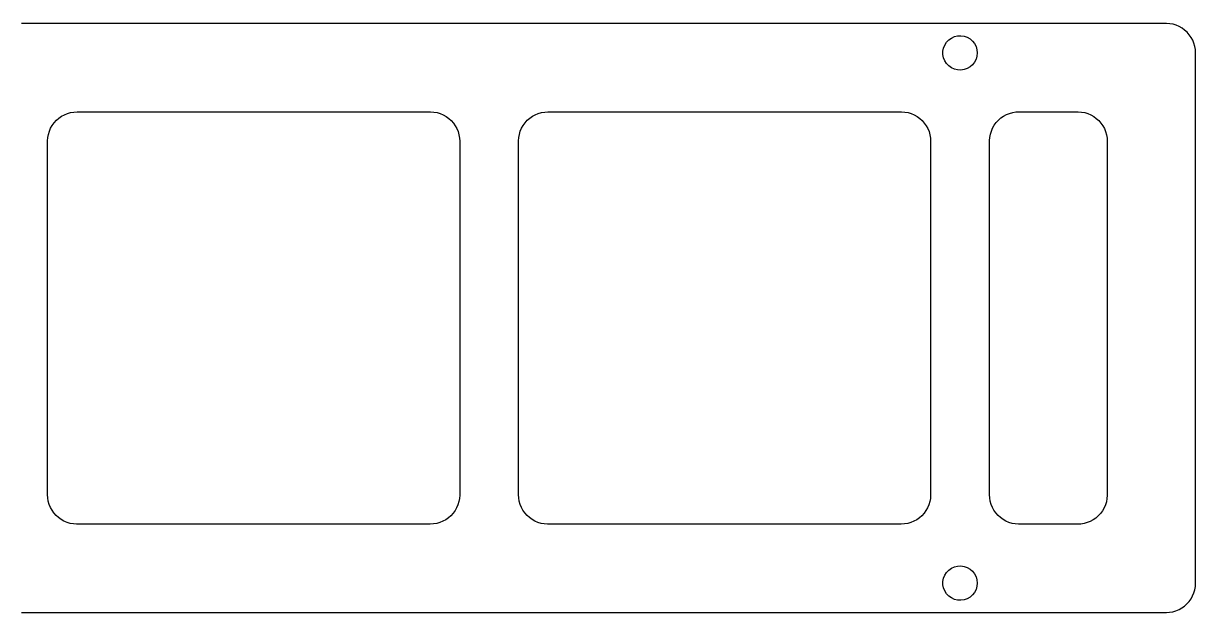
# Model space of a CAD drawing. Header units: millimetres. Extents: x 21.6 to 95.4, y -172.8 to -129.6.
# Drawn here: x 57.76 to 93.6, y -147.6 to -129.6 of the extents above; entities that cross this region are included whole.
import ezdxf

# ---------------------------------------------------------------- set-up
doc = ezdxf.new("R2010")
doc.units = ezdxf.units.MM

msp = doc.modelspace()

# ---------------------------------------------------------------- linework, layer by layer
for points in [[(57.698, -147.6), (57.798, -147.6), (57.898, -147.6), (57.998, -147.6), (58.098, -147.6), (58.198, -147.6), (58.298, -147.6), (58.398, -147.6), (58.498, -147.6), (58.598, -147.6), (58.698, -147.6), (58.798, -147.6), (58.898, -147.6), (58.998, -147.6), (59.098, -147.6), (59.198, -147.6), (59.298, -147.6), (59.398, -147.6), (59.498, -147.6), (59.598, -147.6), (59.698, -147.6), (59.798, -147.6), (59.898, -147.6), (59.998, -147.6), (60.098, -147.6), (60.198, -147.6), (60.298, -147.6), (60.398, -147.6), (60.498, -147.6), (60.598, -147.6), (60.698, -147.6), (60.798, -147.6), (60.899, -147.6), (60.999, -147.6), (61.099, -147.6), (61.199, -147.6), (61.299, -147.6), (61.399, -147.6), (61.499, -147.6), (61.599, -147.6), (61.699, -147.6), (61.799, -147.6), (61.899, -147.6), (61.999, -147.6), (62.099, -147.6), (62.199, -147.6), (62.299, -147.6), (62.399, -147.6), (62.499, -147.6), (62.599, -147.6), (62.699, -147.6), (62.799, -147.6), (62.899, -147.6), (62.999, -147.6), (63.099, -147.6), (63.199, -147.6), (63.299, -147.6), (63.399, -147.6), (63.499, -147.6), (63.599, -147.6), (63.699, -147.6), (63.799, -147.6), (63.899, -147.6), (63.999, -147.6), (64.1, -147.6), (64.2, -147.6), (64.3, -147.6), (64.4, -147.6), (64.5, -147.6), (64.6, -147.6), (64.7, -147.6), (64.8, -147.6), (64.9, -147.6), (65, -147.6), (65.1, -147.6), (65.2, -147.6), (65.3, -147.6), (65.4, -147.6), (65.5, -147.6), (65.6, -147.6), (65.7, -147.6), (65.8, -147.6), (65.9, -147.6), (66, -147.6), (66.1, -147.6), (66.2, -147.6), (66.3, -147.6), (66.4, -147.6), (66.5, -147.6), (66.6, -147.6), (66.7, -147.6), (66.8, -147.6), (66.9, -147.6), (67, -147.6), (67.1, -147.6), (67.2, -147.6), (67.3, -147.6), (67.401, -147.6), (67.501, -147.6), (67.601, -147.6), (67.701, -147.6), (67.801, -147.6), (67.901, -147.6), (68.001, -147.6), (68.101, -147.6), (68.201, -147.6), (68.301, -147.6), (68.401, -147.6), (68.501, -147.6), (68.601, -147.6), (68.701, -147.6), (68.801, -147.6), (68.901, -147.6), (69.001, -147.6), (69.101, -147.6), (69.201, -147.6), (69.301, -147.6), (69.401, -147.6), (69.501, -147.6), (69.601, -147.6), (69.701, -147.6), (69.801, -147.6), (69.901, -147.6), (70.001, -147.6), (70.101, -147.6), (70.201, -147.6), (70.301, -147.6), (70.401, -147.6), (70.501, -147.6), (70.602, -147.6), (70.702, -147.6), (70.802, -147.6), (70.902, -147.6), (71.002, -147.6), (71.102, -147.6), (71.202, -147.6), (71.302, -147.6), (71.402, -147.6), (71.502, -147.6), (71.602, -147.6), (71.702, -147.6), (71.802, -147.6), (71.902, -147.6), (72.002, -147.6), (72.102, -147.6), (72.202, -147.6), (72.302, -147.6), (72.402, -147.6), (72.502, -147.6), (72.602, -147.6), (72.702, -147.6), (72.802, -147.6), (72.902, -147.6), (73.002, -147.6), (73.102, -147.6), (73.202, -147.6), (73.302, -147.6), (73.402, -147.6), (73.502, -147.6), (73.602, -147.6), (73.702, -147.6), (73.802, -147.6), (73.903, -147.6), (74.003, -147.6), (74.103, -147.6), (74.203, -147.6), (74.303, -147.6), (74.403, -147.6), (74.503, -147.6), (74.603, -147.6), (74.703, -147.6), (74.803, -147.6), (74.903, -147.6), (75.003, -147.6), (75.103, -147.6), (75.203, -147.6), (75.303, -147.6), (75.403, -147.6), (75.503, -147.6), (75.603, -147.6), (75.703, -147.6), (75.803, -147.6), (75.903, -147.6), (76.003, -147.6), (76.103, -147.6), (76.203, -147.6), (76.303, -147.6), (76.403, -147.6), (76.503, -147.6), (76.603, -147.6), (76.703, -147.6), (76.803, -147.6), (76.903, -147.6), (77.003, -147.6), (77.104, -147.6), (77.204, -147.6), (77.304, -147.6), (77.404, -147.6), (77.504, -147.6), (77.604, -147.6), (77.704, -147.6), (77.804, -147.6), (77.904, -147.6), (78.004, -147.6), (78.104, -147.6), (78.204, -147.6), (78.304, -147.6), (78.404, -147.6), (78.504, -147.6), (78.604, -147.6), (78.704, -147.6), (78.804, -147.6), (78.904, -147.6), (79.004, -147.6), (79.104, -147.6), (79.204, -147.6), (79.304, -147.6), (79.404, -147.6), (79.504, -147.6), (79.604, -147.6), (79.704, -147.6), (79.804, -147.6), (79.904, -147.6), (80.004, -147.6), (80.104, -147.6), (80.204, -147.6), (80.304, -147.6), (80.405, -147.6), (80.505, -147.6), (80.605, -147.6), (80.705, -147.6), (80.805, -147.6), (80.905, -147.6), (81.005, -147.6), (81.105, -147.6), (81.205, -147.6), (81.305, -147.6), (81.405, -147.6), (81.505, -147.6), (81.605, -147.6), (81.705, -147.6), (81.805, -147.6), (81.905, -147.6), (82.005, -147.6), (82.105, -147.6), (82.205, -147.6), (82.305, -147.6), (82.405, -147.6), (82.505, -147.6), (82.605, -147.6), (82.705, -147.6), (82.805, -147.6), (82.905, -147.6), (83.005, -147.6), (83.105, -147.6), (83.205, -147.6), (83.305, -147.6), (83.405, -147.6), (83.505, -147.6), (83.606, -147.6), (83.706, -147.6), (83.806, -147.6), (83.906, -147.6), (84.006, -147.6), (84.106, -147.6), (84.206, -147.6), (84.306, -147.6), (84.406, -147.6), (84.506, -147.6), (84.606, -147.6), (84.706, -147.6), (84.806, -147.6), (84.906, -147.6), (85.006, -147.6), (85.106, -147.6), (85.206, -147.6), (85.306, -147.6), (85.406, -147.6), (85.506, -147.6), (85.606, -147.6), (85.706, -147.6), (85.806, -147.6), (85.906, -147.6), (86.006, -147.6), (86.106, -147.6), (86.206, -147.6), (86.306, -147.6), (86.406, -147.6), (86.506, -147.6), (86.606, -147.6), (86.706, -147.6), (86.806, -147.6), (86.907, -147.6), (87.007, -147.6), (87.107, -147.6), (87.207, -147.6), (87.307, -147.6), (87.407, -147.6), (87.507, -147.6), (87.607, -147.6), (87.707, -147.6), (87.807, -147.6), (87.907, -147.6), (88.007, -147.6), (88.107, -147.6), (88.207, -147.6), (88.307, -147.6), (88.407, -147.6), (88.507, -147.6), (88.607, -147.6), (88.707, -147.6), (88.807, -147.6), (88.907, -147.6), (89.007, -147.6), (89.107, -147.6), (89.207, -147.6), (89.307, -147.6), (89.407, -147.6), (89.507, -147.6), (89.607, -147.6), (89.707, -147.6), (89.807, -147.6), (89.907, -147.6), (90.007, -147.6), (90.108, -147.6), (90.208, -147.6), (90.308, -147.6), (90.408, -147.6), (90.508, -147.6), (90.608, -147.6), (90.708, -147.6), (90.808, -147.6), (90.908, -147.6), (91.008, -147.6), (91.108, -147.6), (91.208, -147.6), (91.308, -147.6), (91.408, -147.6), (91.508, -147.6), (91.608, -147.6), (91.708, -147.6), (91.808, -147.6), (91.908, -147.6), (92.008, -147.6), (92.108, -147.6), (92.208, -147.6), (92.308, -147.6), (92.408, -147.6), (92.508, -147.6), (92.608, -147.6), (92.708, -147.6), (92.808, -147.593), (92.907, -147.576), (93.002, -147.548), (93.095, -147.509), (93.182, -147.46), (93.263, -147.402), (93.338, -147.335), (93.404, -147.261), (93.462, -147.179), (93.51, -147.092), (93.549, -146.999), (93.577, -146.903), (93.594, -146.805), (93.6, -146.705), (93.6, -146.605), (93.6, -146.505), (93.6, -146.405), (93.6, -146.305), (93.6, -146.205), (93.6, -146.105), (93.6, -146.005), (93.6, -145.905), (93.6, -145.805), (93.6, -145.705), (93.6, -145.605), (93.6, -145.505), (93.6, -145.405), (93.6, -145.305), (93.6, -145.205), (93.6, -145.104), (93.6, -145.004), (93.6, -144.904), (93.6, -144.804), (93.6, -144.704), (93.6, -144.604), (93.6, -144.504), (93.6, -144.404), (93.6, -144.304), (93.6, -144.204), (93.6, -144.104), (93.6, -144.004), (93.6, -143.904), (93.6, -143.804), (93.6, -143.704), (93.6, -143.604), (93.6, -143.504), (93.6, -143.404), (93.6, -143.304), (93.6, -143.204), (93.6, -143.104), (93.6, -143.004), (93.6, -142.904), (93.6, -142.804), (93.6, -142.704), (93.6, -142.604), (93.6, -142.504), (93.6, -142.404), (93.6, -142.304), (93.6, -142.204), (93.6, -142.104), (93.6, -142.004), (93.6, -141.904), (93.6, -141.803), (93.6, -141.703), (93.6, -141.603), (93.6, -141.503), (93.6, -141.403), (93.6, -141.303), (93.6, -141.203), (93.6, -141.103), (93.6, -141.003), (93.6, -140.903), (93.6, -140.803), (93.6, -140.703), (93.6, -140.603), (93.6, -140.503), (93.6, -140.403), (93.6, -140.303), (93.6, -140.203), (93.6, -140.103), (93.6, -140.003), (93.6, -139.903), (93.6, -139.803), (93.6, -139.703), (93.6, -139.603), (93.6, -139.503), (93.6, -139.403), (93.6, -139.303), (93.6, -139.203), (93.6, -139.103), (93.6, -139.003), (93.6, -138.903), (93.6, -138.803), (93.6, -138.703), (93.6, -138.602), (93.6, -138.502), (93.6, -138.402), (93.6, -138.302), (93.6, -138.202), (93.6, -138.102), (93.6, -138.002), (93.6, -137.902), (93.6, -137.802), (93.6, -137.702), (93.6, -137.602), (93.6, -137.502), (93.6, -137.402), (93.6, -137.302), (93.6, -137.202), (93.6, -137.102), (93.6, -137.002), (93.6, -136.902), (93.6, -136.802), (93.6, -136.702), (93.6, -136.602), (93.6, -136.502), (93.6, -136.402), (93.6, -136.302), (93.6, -136.202), (93.6, -136.102), (93.6, -136.002), (93.6, -135.902), (93.6, -135.802), (93.6, -135.702), (93.6, -135.602), (93.6, -135.502), (93.6, -135.402), (93.6, -135.301), (93.6, -135.201), (93.6, -135.101), (93.6, -135.001), (93.6, -134.901), (93.6, -134.801), (93.6, -134.701), (93.6, -134.601), (93.6, -134.501), (93.6, -134.401), (93.6, -134.301), (93.6, -134.201), (93.6, -134.101), (93.6, -134.001), (93.6, -133.901), (93.6, -133.801), (93.6, -133.701), (93.6, -133.601), (93.6, -133.501), (93.6, -133.401), (93.6, -133.301), (93.6, -133.201), (93.6, -133.101), (93.6, -133.001), (93.6, -132.901), (93.6, -132.801), (93.6, -132.701), (93.6, -132.601), (93.6, -132.501), (93.6, -132.401), (93.6, -132.301), (93.6, -132.201), (93.6, -132.1), (93.6, -132), (93.6, -131.9), (93.6, -131.8), (93.6, -131.7), (93.6, -131.6), (93.6, -131.5), (93.6, -131.4), (93.6, -131.3), (93.6, -131.2), (93.6, -131.1), (93.6, -131), (93.6, -130.9), (93.6, -130.8), (93.6, -130.7), (93.6, -130.6), (93.6, -130.5), (93.594, -130.4), (93.578, -130.302), (93.55, -130.205), (93.513, -130.113), (93.465, -130.025), (93.407, -129.943), (93.341, -129.868), (93.267, -129.801), (93.186, -129.743), (93.099, -129.693), (93.007, -129.654), (92.911, -129.625), (92.813, -129.607), (92.713, -129.6), (92.613, -129.6), (92.513, -129.6), (92.413, -129.6), (92.313, -129.6), (92.213, -129.6), (92.113, -129.6), (92.013, -129.6), (91.913, -129.6), (91.813, -129.6), (91.713, -129.6), (91.613, -129.6), (91.513, -129.6), (91.413, -129.6), (91.313, -129.6), (91.213, -129.6), (91.113, -129.6), (91.013, -129.6), (90.913, -129.6), (90.813, -129.6), (90.713, -129.6), (90.613, -129.6), (90.513, -129.6), (90.413, -129.6), (90.313, -129.6), (90.213, -129.6), (90.112, -129.6), (90.012, -129.6), (89.912, -129.6), (89.812, -129.6), (89.712, -129.6), (89.612, -129.6), (89.512, -129.6), (89.412, -129.6), (89.312, -129.6), (89.212, -129.6), (89.112, -129.6), (89.012, -129.6), (88.912, -129.6), (88.812, -129.6), (88.712, -129.6), (88.612, -129.6), (88.512, -129.6), (88.412, -129.6), (88.312, -129.6), (88.212, -129.6), (88.112, -129.6), (88.012, -129.6), (87.912, -129.6), (87.812, -129.6), (87.712, -129.6), (87.612, -129.6), (87.512, -129.6), (87.412, -129.6), (87.312, -129.6), (87.212, -129.6), (87.112, -129.6), (87.012, -129.6), (86.912, -129.6), (86.811, -129.6), (86.711, -129.6), (86.611, -129.6), (86.511, -129.6), (86.411, -129.6), (86.311, -129.6), (86.211, -129.6), (86.111, -129.6), (86.011, -129.6), (85.911, -129.6), (85.811, -129.6), (85.711, -129.6), (85.611, -129.6), (85.511, -129.6), (85.411, -129.6), (85.311, -129.6), (85.211, -129.6), (85.111, -129.6), (85.011, -129.6), (84.911, -129.6), (84.811, -129.6), (84.711, -129.6), (84.611, -129.6), (84.511, -129.6), (84.411, -129.6), (84.311, -129.6), (84.211, -129.6), (84.111, -129.6), (84.011, -129.6), (83.911, -129.6), (83.811, -129.6), (83.711, -129.6), (83.61, -129.6), (83.51, -129.6), (83.41, -129.6), (83.31, -129.6), (83.21, -129.6), (83.11, -129.6), (83.01, -129.6), (82.91, -129.6), (82.81, -129.6), (82.71, -129.6), (82.61, -129.6), (82.51, -129.6), (82.41, -129.6), (82.31, -129.6), (82.21, -129.6), (82.11, -129.6), (82.01, -129.6), (81.91, -129.6), (81.81, -129.6), (81.71, -129.6), (81.61, -129.6), (81.51, -129.6), (81.41, -129.6), (81.31, -129.6), (81.21, -129.6), (81.11, -129.6), (81.01, -129.6), (80.91, -129.6), (80.81, -129.6), (80.71, -129.6), (80.61, -129.6), (80.51, -129.6), (80.41, -129.6), (80.309, -129.6), (80.209, -129.6), (80.109, -129.6), (80.009, -129.6), (79.909, -129.6), (79.809, -129.6), (79.709, -129.6), (79.609, -129.6), (79.509, -129.6), (79.409, -129.6), (79.309, -129.6), (79.209, -129.6), (79.109, -129.6), (79.009, -129.6), (78.909, -129.6), (78.809, -129.6), (78.709, -129.6), (78.609, -129.6), (78.509, -129.6), (78.409, -129.6), (78.309, -129.6), (78.209, -129.6), (78.109, -129.6), (78.009, -129.6), (77.909, -129.6), (77.809, -129.6), (77.709, -129.6), (77.609, -129.6), (77.509, -129.6), (77.409, -129.6), (77.309, -129.6), (77.209, -129.6), (77.108, -129.6), (77.008, -129.6), (76.908, -129.6), (76.808, -129.6), (76.708, -129.6), (76.608, -129.6), (76.508, -129.6), (76.408, -129.6), (76.308, -129.6), (76.208, -129.6), (76.108, -129.6), (76.008, -129.6), (75.908, -129.6), (75.808, -129.6), (75.708, -129.6), (75.608, -129.6), (75.508, -129.6), (75.408, -129.6), (75.308, -129.6), (75.208, -129.6), (75.108, -129.6), (75.008, -129.6), (74.908, -129.6), (74.808, -129.6), (74.708, -129.6), (74.608, -129.6), (74.508, -129.6), (74.408, -129.6), (74.308, -129.6), (74.208, -129.6), (74.108, -129.6), (74.008, -129.6), (73.908, -129.6), (73.807, -129.6), (73.707, -129.6), (73.607, -129.6), (73.507, -129.6), (73.407, -129.6), (73.307, -129.6), (73.207, -129.6), (73.107, -129.6), (73.007, -129.6), (72.907, -129.6), (72.807, -129.6), (72.707, -129.6), (72.607, -129.6), (72.507, -129.6), (72.407, -129.6), (72.307, -129.6), (72.207, -129.6), (72.107, -129.6), (72.007, -129.6), (71.907, -129.6), (71.807, -129.6), (71.707, -129.6), (71.607, -129.6), (71.507, -129.6), (71.407, -129.6), (71.307, -129.6), (71.207, -129.6), (71.107, -129.6), (71.007, -129.6), (70.907, -129.6), (70.807, -129.6), (70.707, -129.6), (70.606, -129.6), (70.506, -129.6), (70.406, -129.6), (70.306, -129.6), (70.206, -129.6), (70.106, -129.6), (70.006, -129.6), (69.906, -129.6), (69.806, -129.6), (69.706, -129.6), (69.606, -129.6), (69.506, -129.6), (69.406, -129.6), (69.306, -129.6), (69.206, -129.6), (69.106, -129.6), (69.006, -129.6), (68.906, -129.6), (68.806, -129.6), (68.706, -129.6), (68.606, -129.6), (68.506, -129.6), (68.406, -129.6), (68.306, -129.6), (68.206, -129.6), (68.106, -129.6), (68.006, -129.6), (67.906, -129.6), (67.806, -129.6), (67.706, -129.6), (67.606, -129.6), (67.506, -129.6), (67.406, -129.6), (67.305, -129.6), (67.205, -129.6), (67.105, -129.6), (67.005, -129.6), (66.905, -129.6), (66.805, -129.6), (66.705, -129.6), (66.605, -129.6), (66.505, -129.6), (66.405, -129.6), (66.305, -129.6), (66.205, -129.6), (66.105, -129.6), (66.005, -129.6), (65.905, -129.6), (65.805, -129.6), (65.705, -129.6), (65.605, -129.6), (65.505, -129.6), (65.405, -129.6), (65.305, -129.6), (65.205, -129.6), (65.105, -129.6), (65.005, -129.6), (64.905, -129.6), (64.805, -129.6), (64.705, -129.6), (64.605, -129.6), (64.505, -129.6), (64.405, -129.6), (64.305, -129.6), (64.205, -129.6), (64.104, -129.6), (64.004, -129.6), (63.904, -129.6), (63.804, -129.6), (63.704, -129.6), (63.604, -129.6), (63.504, -129.6), (63.404, -129.6), (63.304, -129.6), (63.204, -129.6), (63.104, -129.6), (63.004, -129.6), (62.904, -129.6), (62.804, -129.6), (62.704, -129.6), (62.604, -129.6), (62.504, -129.6), (62.404, -129.6), (62.304, -129.6), (62.204, -129.6), (62.104, -129.6), (62.004, -129.6), (61.904, -129.6), (61.804, -129.6), (61.704, -129.6), (61.604, -129.6), (61.504, -129.6), (61.404, -129.6), (61.304, -129.6), (61.204, -129.6), (61.104, -129.6), (61.004, -129.6), (60.904, -129.6), (60.803, -129.6), (60.703, -129.6), (60.603, -129.6), (60.503, -129.6), (60.403, -129.6), (60.303, -129.6), (60.203, -129.6), (60.103, -129.6), (60.003, -129.6), (59.903, -129.6), (59.803, -129.6), (59.703, -129.6), (59.603, -129.6), (59.503, -129.6), (59.403, -129.6), (59.303, -129.6), (59.203, -129.6), (59.103, -129.6), (59.003, -129.6), (58.903, -129.6), (58.803, -129.6), (58.703, -129.6), (58.603, -129.6), (58.503, -129.6), (58.403, -129.6), (58.303, -129.6), (58.203, -129.6), (58.103, -129.6), (58.003, -129.6), (57.903, -129.6), (57.803, -129.6), (57.703, -129.6)], [(86.926, -130.5), (86.916, -130.599), (86.888, -130.695), (86.842, -130.784), (86.78, -130.863), (86.705, -130.928), (86.618, -130.978), (86.524, -131.011), (86.425, -131.025), (86.325, -131.02), (86.228, -130.997), (86.137, -130.955), (86.056, -130.897), (85.987, -130.825), (85.933, -130.741), (85.896, -130.648), (85.877, -130.55), (85.877, -130.45), (85.896, -130.352), (85.933, -130.259), (85.987, -130.175), (86.056, -130.103), (86.137, -130.045), (86.228, -130.003), (86.325, -129.98), (86.425, -129.975), (86.524, -129.989), (86.618, -130.022), (86.705, -130.072), (86.78, -130.137), (86.842, -130.216), (86.888, -130.305), (86.916, -130.401), (86.926, -130.5)], [(58.5, -144), (58.5, -143.9), (58.5, -143.8), (58.5, -143.7), (58.5, -143.6), (58.5, -143.499), (58.5, -143.399), (58.5, -143.299), (58.5, -143.199), (58.5, -143.099), (58.5, -142.999), (58.5, -142.899), (58.5, -142.799), (58.5, -142.699), (58.5, -142.598), (58.5, -142.498), (58.5, -142.398), (58.5, -142.298), (58.5, -142.198), (58.5, -142.098), (58.5, -141.998), (58.5, -141.898), (58.5, -141.798), (58.5, -141.697), (58.5, -141.597), (58.5, -141.497), (58.5, -141.397), (58.5, -141.297), (58.5, -141.197), (58.5, -141.097), (58.5, -140.997), (58.5, -140.897), (58.5, -140.796), (58.5, -140.696), (58.5, -140.596), (58.5, -140.496), (58.5, -140.396), (58.5, -140.296), (58.5, -140.196), (58.5, -140.096), (58.5, -139.996), (58.5, -139.895), (58.5, -139.795), (58.5, -139.695), (58.5, -139.595), (58.5, -139.495), (58.5, -139.395), (58.5, -139.295), (58.5, -139.195), (58.5, -139.094), (58.5, -138.994), (58.5, -138.894), (58.5, -138.794), (58.5, -138.694), (58.5, -138.594), (58.5, -138.494), (58.5, -138.394), (58.5, -138.294), (58.5, -138.193), (58.5, -138.093), (58.5, -137.993), (58.5, -137.893), (58.5, -137.793), (58.5, -137.693), (58.5, -137.593), (58.5, -137.493), (58.5, -137.393), (58.5, -137.292), (58.5, -137.192), (58.5, -137.092), (58.5, -136.992), (58.5, -136.892), (58.5, -136.792), (58.5, -136.692), (58.5, -136.592), (58.5, -136.492), (58.5, -136.391), (58.5, -136.291), (58.5, -136.191), (58.5, -136.091), (58.5, -135.991), (58.5, -135.891), (58.5, -135.791), (58.5, -135.691), (58.5, -135.591), (58.5, -135.49), (58.5, -135.39), (58.5, -135.29), (58.5, -135.19), (58.5, -135.09), (58.5, -134.99), (58.5, -134.89), (58.5, -134.79), (58.5, -134.69), (58.5, -134.589), (58.5, -134.489), (58.5, -134.389), (58.5, -134.289), (58.5, -134.189), (58.5, -134.089), (58.5, -133.989), (58.5, -133.889), (58.5, -133.789), (58.5, -133.688), (58.5, -133.588), (58.5, -133.488), (58.5, -133.388), (58.5, -133.288), (58.5, -133.188), (58.507, -133.088), (58.525, -132.99), (58.554, -132.894), (58.593, -132.802), (58.642, -132.715), (58.701, -132.633), (58.768, -132.559), (58.843, -132.493), (58.925, -132.436), (59.013, -132.388), (59.105, -132.35), (59.201, -132.322), (59.3, -132.306), (59.4, -132.3), (59.5, -132.3), (59.6, -132.3), (59.7, -132.3), (59.8, -132.3), (59.901, -132.3), (60.001, -132.3), (60.101, -132.3), (60.201, -132.3), (60.301, -132.3), (60.401, -132.3), (60.501, -132.3), (60.601, -132.3), (60.701, -132.3), (60.802, -132.3), (60.902, -132.3), (61.002, -132.3), (61.102, -132.3), (61.202, -132.3), (61.302, -132.3), (61.402, -132.3), (61.502, -132.3), (61.602, -132.3), (61.703, -132.3), (61.803, -132.3), (61.903, -132.3), (62.003, -132.3), (62.103, -132.3), (62.203, -132.3), (62.303, -132.3), (62.403, -132.3), (62.503, -132.3), (62.604, -132.3), (62.704, -132.3), (62.804, -132.3), (62.904, -132.3), (63.004, -132.3), (63.104, -132.3), (63.204, -132.3), (63.304, -132.3), (63.404, -132.3), (63.505, -132.3), (63.605, -132.3), (63.705, -132.3), (63.805, -132.3), (63.905, -132.3), (64.005, -132.3), (64.105, -132.3), (64.205, -132.3), (64.306, -132.3), (64.406, -132.3), (64.506, -132.3), (64.606, -132.3), (64.706, -132.3), (64.806, -132.3), (64.906, -132.3), (65.006, -132.3), (65.106, -132.3), (65.207, -132.3), (65.307, -132.3), (65.407, -132.3), (65.507, -132.3), (65.607, -132.3), (65.707, -132.3), (65.807, -132.3), (65.907, -132.3), (66.007, -132.3), (66.108, -132.3), (66.208, -132.3), (66.308, -132.3), (66.408, -132.3), (66.508, -132.3), (66.608, -132.3), (66.708, -132.3), (66.808, -132.3), (66.908, -132.3), (67.009, -132.3), (67.109, -132.3), (67.209, -132.3), (67.309, -132.3), (67.409, -132.3), (67.509, -132.3), (67.609, -132.3), (67.709, -132.3), (67.809, -132.3), (67.91, -132.3), (68.01, -132.3), (68.11, -132.3), (68.21, -132.3), (68.31, -132.3), (68.41, -132.3), (68.51, -132.3), (68.61, -132.3), (68.71, -132.3), (68.811, -132.3), (68.911, -132.3), (69.011, -132.3), (69.111, -132.3), (69.211, -132.3), (69.311, -132.3), (69.411, -132.3), (69.511, -132.3), (69.611, -132.3), (69.712, -132.3), (69.812, -132.3), (69.912, -132.3), (70.012, -132.3), (70.112, -132.3), (70.212, -132.3), (70.312, -132.307), (70.41, -132.325), (70.506, -132.354), (70.598, -132.393), (70.685, -132.442), (70.767, -132.501), (70.841, -132.568), (70.907, -132.643), (70.964, -132.725), (71.012, -132.813), (71.05, -132.905), (71.078, -133.001), (71.094, -133.1), (71.1, -133.2), (71.1, -133.3), (71.1, -133.4), (71.1, -133.5), (71.1, -133.6), (71.1, -133.701), (71.1, -133.801), (71.1, -133.901), (71.1, -134.001), (71.1, -134.101), (71.1, -134.201), (71.1, -134.301), (71.1, -134.401), (71.1, -134.501), (71.1, -134.602), (71.1, -134.702), (71.1, -134.802), (71.1, -134.902), (71.1, -135.002), (71.1, -135.102), (71.1, -135.202), (71.1, -135.302), (71.1, -135.402), (71.1, -135.503), (71.1, -135.603), (71.1, -135.703), (71.1, -135.803), (71.1, -135.903), (71.1, -136.003), (71.1, -136.103), (71.1, -136.203), (71.1, -136.303), (71.1, -136.404), (71.1, -136.504), (71.1, -136.604), (71.1, -136.704), (71.1, -136.804), (71.1, -136.904), (71.1, -137.004), (71.1, -137.104), (71.1, -137.204), (71.1, -137.305), (71.1, -137.405), (71.1, -137.505), (71.1, -137.605), (71.1, -137.705), (71.1, -137.805), (71.1, -137.905), (71.1, -138.005), (71.1, -138.106), (71.1, -138.206), (71.1, -138.306), (71.1, -138.406), (71.1, -138.506), (71.1, -138.606), (71.1, -138.706), (71.1, -138.806), (71.1, -138.906), (71.1, -139.007), (71.1, -139.107), (71.1, -139.207), (71.1, -139.307), (71.1, -139.407), (71.1, -139.507), (71.1, -139.607), (71.1, -139.707), (71.1, -139.807), (71.1, -139.908), (71.1, -140.008), (71.1, -140.108), (71.1, -140.208), (71.1, -140.308), (71.1, -140.408), (71.1, -140.508), (71.1, -140.608), (71.1, -140.708), (71.1, -140.809), (71.1, -140.909), (71.1, -141.009), (71.1, -141.109), (71.1, -141.209), (71.1, -141.309), (71.1, -141.409), (71.1, -141.509), (71.1, -141.609), (71.1, -141.71), (71.1, -141.81), (71.1, -141.91), (71.1, -142.01), (71.1, -142.11), (71.1, -142.21), (71.1, -142.31), (71.1, -142.41), (71.1, -142.51), (71.1, -142.611), (71.1, -142.711), (71.1, -142.811), (71.1, -142.911), (71.1, -143.011), (71.1, -143.111), (71.1, -143.211), (71.1, -143.311), (71.1, -143.411), (71.1, -143.512), (71.1, -143.612), (71.1, -143.712), (71.1, -143.812), (71.1, -143.912), (71.1, -144.012), (71.093, -144.112), (71.075, -144.21), (71.046, -144.306), (71.007, -144.398), (70.958, -144.485), (70.899, -144.567), (70.832, -144.641), (70.757, -144.707), (70.675, -144.764), (70.587, -144.812), (70.495, -144.85), (70.399, -144.878), (70.3, -144.894), (70.2, -144.9), (70.1, -144.9), (70, -144.9), (69.9, -144.9), (69.8, -144.9), (69.699, -144.9), (69.599, -144.9), (69.499, -144.9), (69.399, -144.9), (69.299, -144.9), (69.199, -144.9), (69.099, -144.9), (68.999, -144.9), (68.899, -144.9), (68.798, -144.9), (68.698, -144.9), (68.598, -144.9), (68.498, -144.9), (68.398, -144.9), (68.298, -144.9), (68.198, -144.9), (68.098, -144.9), (67.998, -144.9), (67.897, -144.9), (67.797, -144.9), (67.697, -144.9), (67.597, -144.9), (67.497, -144.9), (67.397, -144.9), (67.297, -144.9), (67.197, -144.9), (67.097, -144.9), (66.996, -144.9), (66.896, -144.9), (66.796, -144.9), (66.696, -144.9), (66.596, -144.9), (66.496, -144.9), (66.396, -144.9), (66.296, -144.9), (66.196, -144.9), (66.095, -144.9), (65.995, -144.9), (65.895, -144.9), (65.795, -144.9), (65.695, -144.9), (65.595, -144.9), (65.495, -144.9), (65.395, -144.9), (65.294, -144.9), (65.194, -144.9), (65.094, -144.9), (64.994, -144.9), (64.894, -144.9), (64.794, -144.9), (64.694, -144.9), (64.594, -144.9), (64.494, -144.9), (64.393, -144.9), (64.293, -144.9), (64.193, -144.9), (64.093, -144.9), (63.993, -144.9), (63.893, -144.9), (63.793, -144.9), (63.693, -144.9), (63.593, -144.9), (63.492, -144.9), (63.392, -144.9), (63.292, -144.9), (63.192, -144.9), (63.092, -144.9), (62.992, -144.9), (62.892, -144.9), (62.792, -144.9), (62.692, -144.9), (62.591, -144.9), (62.491, -144.9), (62.391, -144.9), (62.291, -144.9), (62.191, -144.9), (62.091, -144.9), (61.991, -144.9), (61.891, -144.9), (61.791, -144.9), (61.69, -144.9), (61.59, -144.9), (61.49, -144.9), (61.39, -144.9), (61.29, -144.9), (61.19, -144.9), (61.09, -144.9), (60.99, -144.9), (60.89, -144.9), (60.789, -144.9), (60.689, -144.9), (60.589, -144.9), (60.489, -144.9), (60.389, -144.9), (60.289, -144.9), (60.189, -144.9), (60.089, -144.9), (59.989, -144.9), (59.888, -144.9), (59.788, -144.9), (59.688, -144.9), (59.588, -144.9), (59.488, -144.9), (59.388, -144.9), (59.288, -144.893), (59.19, -144.875), (59.094, -144.846), (59.002, -144.807), (58.915, -144.758), (58.833, -144.699), (58.759, -144.632), (58.693, -144.557), (58.636, -144.475), (58.588, -144.387), (58.55, -144.295), (58.522, -144.199), (58.506, -144.1), (58.5, -144)], [(72.9, -144), (72.9, -143.9), (72.9, -143.8), (72.9, -143.7), (72.9, -143.6), (72.9, -143.499), (72.9, -143.399), (72.9, -143.299), (72.9, -143.199), (72.9, -143.099), (72.9, -142.999), (72.9, -142.899), (72.9, -142.799), (72.9, -142.699), (72.9, -142.598), (72.9, -142.498), (72.9, -142.398), (72.9, -142.298), (72.9, -142.198), (72.9, -142.098), (72.9, -141.998), (72.9, -141.898), (72.9, -141.798), (72.9, -141.697), (72.9, -141.597), (72.9, -141.497), (72.9, -141.397), (72.9, -141.297), (72.9, -141.197), (72.9, -141.097), (72.9, -140.997), (72.9, -140.897), (72.9, -140.796), (72.9, -140.696), (72.9, -140.596), (72.9, -140.496), (72.9, -140.396), (72.9, -140.296), (72.9, -140.196), (72.9, -140.096), (72.9, -139.996), (72.9, -139.895), (72.9, -139.795), (72.9, -139.695), (72.9, -139.595), (72.9, -139.495), (72.9, -139.395), (72.9, -139.295), (72.9, -139.195), (72.9, -139.094), (72.9, -138.994), (72.9, -138.894), (72.9, -138.794), (72.9, -138.694), (72.9, -138.594), (72.9, -138.494), (72.9, -138.394), (72.9, -138.294), (72.9, -138.193), (72.9, -138.093), (72.9, -137.993), (72.9, -137.893), (72.9, -137.793), (72.9, -137.693), (72.9, -137.593), (72.9, -137.493), (72.9, -137.393), (72.9, -137.292), (72.9, -137.192), (72.9, -137.092), (72.9, -136.992), (72.9, -136.892), (72.9, -136.792), (72.9, -136.692), (72.9, -136.592), (72.9, -136.492), (72.9, -136.391), (72.9, -136.291), (72.9, -136.191), (72.9, -136.091), (72.9, -135.991), (72.9, -135.891), (72.9, -135.791), (72.9, -135.691), (72.9, -135.591), (72.9, -135.49), (72.9, -135.39), (72.9, -135.29), (72.9, -135.19), (72.9, -135.09), (72.9, -134.99), (72.9, -134.89), (72.9, -134.79), (72.9, -134.69), (72.9, -134.589), (72.9, -134.489), (72.9, -134.389), (72.9, -134.289), (72.9, -134.189), (72.9, -134.089), (72.9, -133.989), (72.9, -133.889), (72.9, -133.789), (72.9, -133.688), (72.9, -133.588), (72.9, -133.488), (72.9, -133.388), (72.9, -133.288), (72.9, -133.188), (72.907, -133.088), (72.925, -132.99), (72.954, -132.894), (72.993, -132.802), (73.042, -132.715), (73.101, -132.633), (73.168, -132.559), (73.243, -132.493), (73.325, -132.436), (73.413, -132.388), (73.505, -132.35), (73.601, -132.322), (73.7, -132.306), (73.8, -132.3), (73.9, -132.3), (74, -132.3), (74.1, -132.3), (74.2, -132.3), (74.301, -132.3), (74.401, -132.3), (74.501, -132.3), (74.601, -132.3), (74.701, -132.3), (74.801, -132.3), (74.901, -132.3), (75.001, -132.3), (75.101, -132.3), (75.202, -132.3), (75.302, -132.3), (75.402, -132.3), (75.502, -132.3), (75.602, -132.3), (75.702, -132.3), (75.802, -132.3), (75.902, -132.3), (76.002, -132.3), (76.103, -132.3), (76.203, -132.3), (76.303, -132.3), (76.403, -132.3), (76.503, -132.3), (76.603, -132.3), (76.703, -132.3), (76.803, -132.3), (76.903, -132.3), (77.004, -132.3), (77.104, -132.3), (77.204, -132.3), (77.304, -132.3), (77.404, -132.3), (77.504, -132.3), (77.604, -132.3), (77.704, -132.3), (77.804, -132.3), (77.905, -132.3), (78.005, -132.3), (78.105, -132.3), (78.205, -132.3), (78.305, -132.3), (78.405, -132.3), (78.505, -132.3), (78.605, -132.3), (78.706, -132.3), (78.806, -132.3), (78.906, -132.3), (79.006, -132.3), (79.106, -132.3), (79.206, -132.3), (79.306, -132.3), (79.406, -132.3), (79.506, -132.3), (79.607, -132.3), (79.707, -132.3), (79.807, -132.3), (79.907, -132.3), (80.007, -132.3), (80.107, -132.3), (80.207, -132.3), (80.307, -132.3), (80.407, -132.3), (80.508, -132.3), (80.608, -132.3), (80.708, -132.3), (80.808, -132.3), (80.908, -132.3), (81.008, -132.3), (81.108, -132.3), (81.208, -132.3), (81.308, -132.3), (81.409, -132.3), (81.509, -132.3), (81.609, -132.3), (81.709, -132.3), (81.809, -132.3), (81.909, -132.3), (82.009, -132.3), (82.109, -132.3), (82.209, -132.3), (82.31, -132.3), (82.41, -132.3), (82.51, -132.3), (82.61, -132.3), (82.71, -132.3), (82.81, -132.3), (82.91, -132.3), (83.01, -132.3), (83.11, -132.3), (83.211, -132.3), (83.311, -132.3), (83.411, -132.3), (83.511, -132.3), (83.611, -132.3), (83.711, -132.3), (83.811, -132.3), (83.911, -132.3), (84.011, -132.3), (84.112, -132.3), (84.212, -132.3), (84.312, -132.3), (84.412, -132.3), (84.512, -132.3), (84.612, -132.3), (84.712, -132.307), (84.81, -132.325), (84.906, -132.354), (84.998, -132.393), (85.085, -132.442), (85.167, -132.501), (85.241, -132.568), (85.307, -132.643), (85.364, -132.725), (85.412, -132.813), (85.45, -132.905), (85.478, -133.001), (85.494, -133.1), (85.5, -133.2), (85.5, -133.3), (85.5, -133.4), (85.5, -133.5), (85.5, -133.6), (85.5, -133.701), (85.5, -133.801), (85.5, -133.901), (85.5, -134.001), (85.5, -134.101), (85.5, -134.201), (85.5, -134.301), (85.5, -134.401), (85.5, -134.501), (85.5, -134.602), (85.5, -134.702), (85.5, -134.802), (85.5, -134.902), (85.5, -135.002), (85.5, -135.102), (85.5, -135.202), (85.5, -135.302), (85.5, -135.402), (85.5, -135.503), (85.5, -135.603), (85.5, -135.703), (85.5, -135.803), (85.5, -135.903), (85.5, -136.003), (85.5, -136.103), (85.5, -136.203), (85.5, -136.303), (85.5, -136.404), (85.5, -136.504), (85.5, -136.604), (85.5, -136.704), (85.5, -136.804), (85.5, -136.904), (85.5, -137.004), (85.5, -137.104), (85.5, -137.204), (85.5, -137.305), (85.5, -137.405), (85.5, -137.505), (85.5, -137.605), (85.5, -137.705), (85.5, -137.805), (85.5, -137.905), (85.5, -138.005), (85.5, -138.106), (85.5, -138.206), (85.5, -138.306), (85.5, -138.406), (85.5, -138.506), (85.5, -138.606), (85.5, -138.706), (85.5, -138.806), (85.5, -138.906), (85.5, -139.007), (85.5, -139.107), (85.5, -139.207), (85.5, -139.307), (85.5, -139.407), (85.5, -139.507), (85.5, -139.607), (85.5, -139.707), (85.5, -139.807), (85.5, -139.908), (85.5, -140.008), (85.5, -140.108), (85.5, -140.208), (85.5, -140.308), (85.5, -140.408), (85.5, -140.508), (85.5, -140.608), (85.5, -140.708), (85.5, -140.809), (85.5, -140.909), (85.5, -141.009), (85.5, -141.109), (85.5, -141.209), (85.5, -141.309), (85.5, -141.409), (85.5, -141.509), (85.5, -141.609), (85.5, -141.71), (85.5, -141.81), (85.5, -141.91), (85.5, -142.01), (85.5, -142.11), (85.5, -142.21), (85.5, -142.31), (85.5, -142.41), (85.5, -142.51), (85.5, -142.611), (85.5, -142.711), (85.5, -142.811), (85.5, -142.911), (85.5, -143.011), (85.5, -143.111), (85.5, -143.211), (85.5, -143.311), (85.5, -143.411), (85.5, -143.512), (85.5, -143.612), (85.5, -143.712), (85.5, -143.812), (85.5, -143.912), (85.5, -144.012), (85.493, -144.112), (85.475, -144.21), (85.446, -144.306), (85.407, -144.398), (85.358, -144.485), (85.299, -144.567), (85.232, -144.641), (85.157, -144.707), (85.075, -144.764), (84.987, -144.812), (84.895, -144.85), (84.799, -144.878), (84.7, -144.894), (84.6, -144.9), (84.5, -144.9), (84.4, -144.9), (84.3, -144.9), (84.2, -144.9), (84.099, -144.9), (83.999, -144.9), (83.899, -144.9), (83.799, -144.9), (83.699, -144.9), (83.599, -144.9), (83.499, -144.9), (83.399, -144.9), (83.299, -144.9), (83.198, -144.9), (83.098, -144.9), (82.998, -144.9), (82.898, -144.9), (82.798, -144.9), (82.698, -144.9), (82.598, -144.9), (82.498, -144.9), (82.398, -144.9), (82.297, -144.9), (82.197, -144.9), (82.097, -144.9), (81.997, -144.9), (81.897, -144.9), (81.797, -144.9), (81.697, -144.9), (81.597, -144.9), (81.497, -144.9), (81.396, -144.9), (81.296, -144.9), (81.196, -144.9), (81.096, -144.9), (80.996, -144.9), (80.896, -144.9), (80.796, -144.9), (80.696, -144.9), (80.596, -144.9), (80.495, -144.9), (80.395, -144.9), (80.295, -144.9), (80.195, -144.9), (80.095, -144.9), (79.995, -144.9), (79.895, -144.9), (79.795, -144.9), (79.694, -144.9), (79.594, -144.9), (79.494, -144.9), (79.394, -144.9), (79.294, -144.9), (79.194, -144.9), (79.094, -144.9), (78.994, -144.9), (78.894, -144.9), (78.793, -144.9), (78.693, -144.9), (78.593, -144.9), (78.493, -144.9), (78.393, -144.9), (78.293, -144.9), (78.193, -144.9), (78.093, -144.9), (77.993, -144.9), (77.892, -144.9), (77.792, -144.9), (77.692, -144.9), (77.592, -144.9), (77.492, -144.9), (77.392, -144.9), (77.292, -144.9), (77.192, -144.9), (77.092, -144.9), (76.991, -144.9), (76.891, -144.9), (76.791, -144.9), (76.691, -144.9), (76.591, -144.9), (76.491, -144.9), (76.391, -144.9), (76.291, -144.9), (76.191, -144.9), (76.09, -144.9), (75.99, -144.9), (75.89, -144.9), (75.79, -144.9), (75.69, -144.9), (75.59, -144.9), (75.49, -144.9), (75.39, -144.9), (75.29, -144.9), (75.189, -144.9), (75.089, -144.9), (74.989, -144.9), (74.889, -144.9), (74.789, -144.9), (74.689, -144.9), (74.589, -144.9), (74.489, -144.9), (74.389, -144.9), (74.288, -144.9), (74.188, -144.9), (74.088, -144.9), (73.988, -144.9), (73.888, -144.9), (73.788, -144.9), (73.688, -144.893), (73.59, -144.875), (73.494, -144.846), (73.402, -144.807), (73.315, -144.758), (73.233, -144.699), (73.159, -144.632), (73.093, -144.557), (73.036, -144.475), (72.988, -144.387), (72.95, -144.295), (72.922, -144.199), (72.906, -144.1), (72.9, -144)], [(87.3, -144), (87.3, -143.9), (87.3, -143.8), (87.3, -143.699), (87.3, -143.599), (87.3, -143.499), (87.3, -143.399), (87.3, -143.299), (87.3, -143.199), (87.3, -143.098), (87.3, -142.998), (87.3, -142.898), (87.3, -142.798), (87.3, -142.698), (87.3, -142.598), (87.3, -142.497), (87.3, -142.397), (87.3, -142.297), (87.3, -142.197), (87.3, -142.097), (87.3, -141.996), (87.3, -141.896), (87.3, -141.796), (87.3, -141.696), (87.3, -141.596), (87.3, -141.496), (87.3, -141.395), (87.3, -141.295), (87.3, -141.195), (87.3, -141.095), (87.3, -140.995), (87.3, -140.894), (87.3, -140.794), (87.3, -140.694), (87.3, -140.594), (87.3, -140.494), (87.3, -140.394), (87.3, -140.293), (87.3, -140.193), (87.3, -140.093), (87.3, -139.993), (87.3, -139.893), (87.3, -139.793), (87.3, -139.692), (87.3, -139.592), (87.3, -139.492), (87.3, -139.392), (87.3, -139.292), (87.3, -139.191), (87.3, -139.091), (87.3, -138.991), (87.3, -138.891), (87.3, -138.791), (87.3, -138.691), (87.3, -138.59), (87.3, -138.49), (87.3, -138.39), (87.3, -138.29), (87.3, -138.19), (87.3, -138.089), (87.3, -137.989), (87.3, -137.889), (87.3, -137.789), (87.3, -137.689), (87.3, -137.589), (87.3, -137.488), (87.3, -137.388), (87.3, -137.288), (87.3, -137.188), (87.3, -137.088), (87.3, -136.988), (87.3, -136.887), (87.3, -136.787), (87.3, -136.687), (87.3, -136.587), (87.3, -136.487), (87.3, -136.386), (87.3, -136.286), (87.3, -136.186), (87.3, -136.086), (87.3, -135.986), (87.3, -135.886), (87.3, -135.785), (87.3, -135.685), (87.3, -135.585), (87.3, -135.485), (87.3, -135.385), (87.3, -135.285), (87.3, -135.184), (87.3, -135.084), (87.3, -134.984), (87.3, -134.884), (87.3, -134.784), (87.3, -134.683), (87.3, -134.583), (87.3, -134.483), (87.3, -134.383), (87.3, -134.283), (87.3, -134.183), (87.3, -134.082), (87.3, -133.982), (87.3, -133.882), (87.3, -133.782), (87.3, -133.682), (87.3, -133.581), (87.3, -133.481), (87.3, -133.381), (87.3, -133.281), (87.3, -133.181), (87.308, -133.081), (87.327, -132.983), (87.356, -132.887), (87.396, -132.795), (87.446, -132.708), (87.505, -132.628), (87.573, -132.554), (87.649, -132.488), (87.731, -132.432), (87.82, -132.384), (87.913, -132.347), (88.009, -132.32), (88.108, -132.305), (88.208, -132.3), (88.308, -132.3), (88.408, -132.3), (88.509, -132.3), (88.609, -132.3), (88.709, -132.3), (88.809, -132.3), (88.909, -132.3), (89.009, -132.3), (89.11, -132.3), (89.21, -132.3), (89.31, -132.3), (89.41, -132.3), (89.51, -132.3), (89.611, -132.3), (89.711, -132.3), (89.811, -132.3), (89.911, -132.3), (90.011, -132.3), (90.111, -132.307), (90.21, -132.325), (90.306, -132.353), (90.398, -132.393), (90.485, -132.442), (90.566, -132.5), (90.64, -132.568), (90.707, -132.643), (90.764, -132.725), (90.812, -132.812), (90.85, -132.905), (90.878, -133.001), (90.894, -133.1), (90.9, -133.2), (90.9, -133.3), (90.9, -133.4), (90.9, -133.501), (90.9, -133.601), (90.9, -133.701), (90.9, -133.801), (90.9, -133.901), (90.9, -134.001), (90.9, -134.102), (90.9, -134.202), (90.9, -134.302), (90.9, -134.402), (90.9, -134.502), (90.9, -134.602), (90.9, -134.703), (90.9, -134.803), (90.9, -134.903), (90.9, -135.003), (90.9, -135.103), (90.9, -135.204), (90.9, -135.304), (90.9, -135.404), (90.9, -135.504), (90.9, -135.604), (90.9, -135.704), (90.9, -135.805), (90.9, -135.905), (90.9, -136.005), (90.9, -136.105), (90.9, -136.205), (90.9, -136.306), (90.9, -136.406), (90.9, -136.506), (90.9, -136.606), (90.9, -136.706), (90.9, -136.806), (90.9, -136.907), (90.9, -137.007), (90.9, -137.107), (90.9, -137.207), (90.9, -137.307), (90.9, -137.407), (90.9, -137.508), (90.9, -137.608), (90.9, -137.708), (90.9, -137.808), (90.9, -137.908), (90.9, -138.009), (90.9, -138.109), (90.9, -138.209), (90.9, -138.309), (90.9, -138.409), (90.9, -138.509), (90.9, -138.61), (90.9, -138.71), (90.9, -138.81), (90.9, -138.91), (90.9, -139.01), (90.9, -139.111), (90.9, -139.211), (90.9, -139.311), (90.9, -139.411), (90.9, -139.511), (90.9, -139.611), (90.9, -139.712), (90.9, -139.812), (90.9, -139.912), (90.9, -140.012), (90.9, -140.112), (90.9, -140.212), (90.9, -140.313), (90.9, -140.413), (90.9, -140.513), (90.9, -140.613), (90.9, -140.713), (90.9, -140.814), (90.9, -140.914), (90.9, -141.014), (90.9, -141.114), (90.9, -141.214), (90.9, -141.314), (90.9, -141.415), (90.9, -141.515), (90.9, -141.615), (90.9, -141.715), (90.9, -141.815), (90.9, -141.915), (90.9, -142.016), (90.9, -142.116), (90.9, -142.216), (90.9, -142.316), (90.9, -142.416), (90.9, -142.517), (90.9, -142.617), (90.9, -142.717), (90.9, -142.817), (90.9, -142.917), (90.9, -143.017), (90.9, -143.118), (90.9, -143.218), (90.9, -143.318), (90.9, -143.418), (90.9, -143.518), (90.9, -143.619), (90.9, -143.719), (90.9, -143.819), (90.9, -143.919), (90.9, -144.019), (90.892, -144.119), (90.873, -144.217), (90.844, -144.313), (90.804, -144.405), (90.754, -144.492), (90.695, -144.572), (90.627, -144.646), (90.551, -144.712), (90.469, -144.768), (90.38, -144.816), (90.287, -144.853), (90.191, -144.88), (90.092, -144.895), (89.992, -144.9), (89.892, -144.9), (89.792, -144.9), (89.691, -144.9), (89.591, -144.9), (89.491, -144.9), (89.391, -144.9), (89.291, -144.9), (89.191, -144.9), (89.09, -144.9), (88.99, -144.9), (88.89, -144.9), (88.79, -144.9), (88.69, -144.9), (88.589, -144.9), (88.489, -144.9), (88.389, -144.9), (88.289, -144.9), (88.189, -144.9), (88.089, -144.893), (87.99, -144.875), (87.894, -144.847), (87.802, -144.807), (87.715, -144.758), (87.634, -144.7), (87.56, -144.632), (87.493, -144.557), (87.436, -144.475), (87.388, -144.388), (87.35, -144.295), (87.322, -144.199), (87.306, -144.1), (87.3, -144)], [(86.926, -146.7), (86.916, -146.799), (86.888, -146.895), (86.842, -146.984), (86.78, -147.063), (86.705, -147.128), (86.618, -147.178), (86.524, -147.211), (86.425, -147.225), (86.325, -147.22), (86.228, -147.197), (86.137, -147.155), (86.056, -147.097), (85.987, -147.025), (85.933, -146.941), (85.896, -146.848), (85.877, -146.75), (85.877, -146.65), (85.896, -146.552), (85.933, -146.459), (85.987, -146.375), (86.056, -146.303), (86.137, -146.245), (86.228, -146.203), (86.325, -146.18), (86.425, -146.175), (86.524, -146.189), (86.618, -146.222), (86.705, -146.272), (86.78, -146.337), (86.842, -146.416), (86.888, -146.505), (86.916, -146.601), (86.926, -146.7)]]:
    msp.add_lwpolyline(points)

doc.saveas('drawing.dxf')
